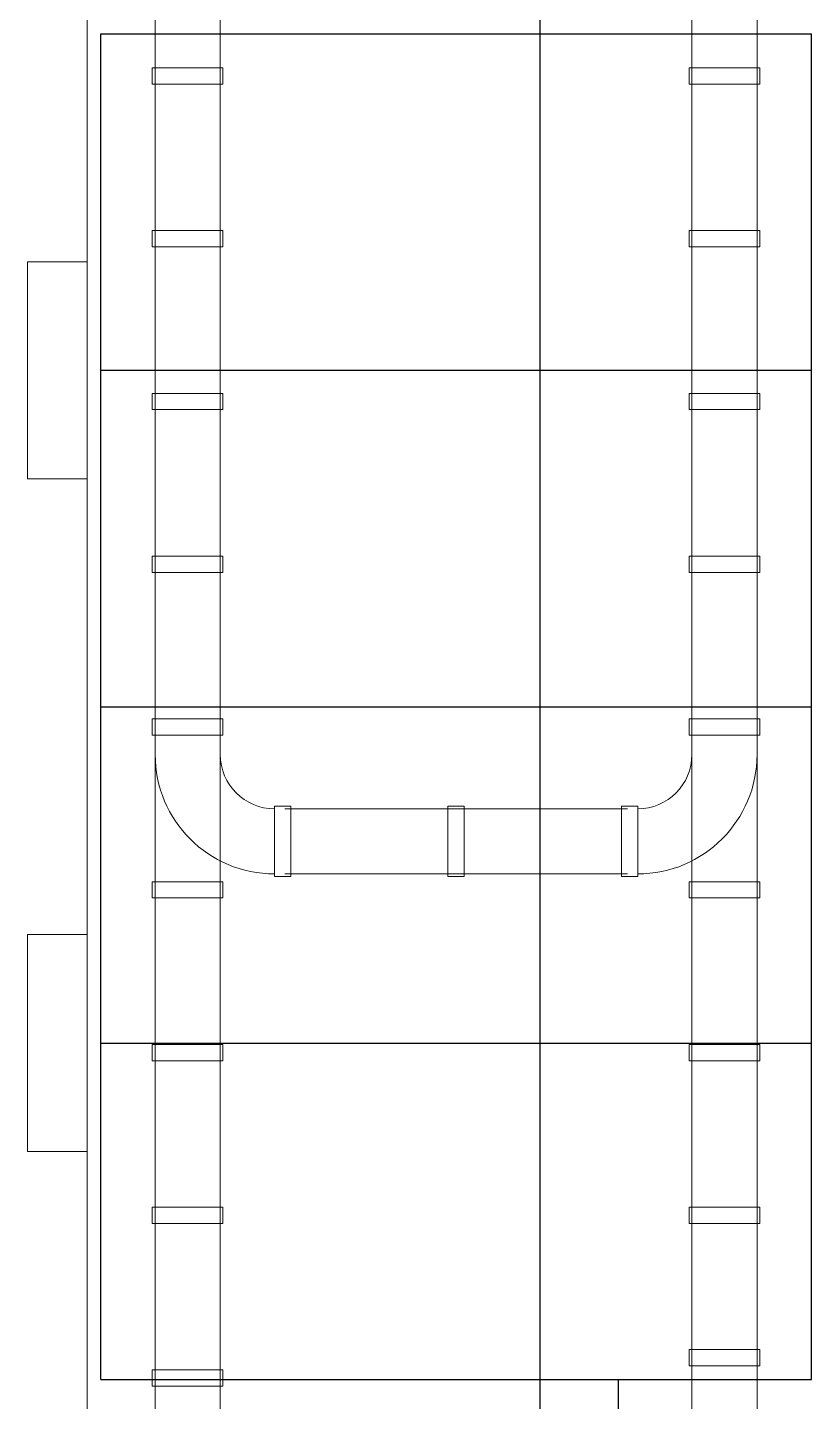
# Model space of a CAD drawing. Header units: millimetres. Extents: x -108 to 351, y -17 to 192.
# Drawn here: x 280.24 to 294.69, y 102.04 to 127.37 of the extents above; entities that cross this region are included whole.
import ezdxf

# ---------------------------------------------------------------- set-up
doc = ezdxf.new("R2010")
doc.units = ezdxf.units.MM
doc.layers.add('as', color=1, linetype='Continuous', plot=False)
doc.layers.add('ATAP', color=3, linetype='Continuous', lineweight=20)

msp = doc.modelspace()

# ---------------------------------------------------------------- linework, layer by layer
at = {"layer": 'as'}
for p, q in [((289.68958, 99.94737), (289.68958, 129.74737)), ((281.58958, 127.24737), (294.68958, 127.24737)), ((281.58958, 102.44737), (281.58958, 127.24737)), ((294.68958, 102.44737), (294.68958, 127.24737)), ((281.58958, 121.04737), (294.68958, 121.04737)), ((281.58958, 114.84737), (294.68958, 114.84737)), ((281.58958, 108.64737), (294.68958, 108.64737)), ((281.58958, 102.44737), (294.68958, 102.44737)), ((291.13458, 94.44737), (291.13458, 102.44737))]:
    msp.add_line(p, q, dxfattribs=at)
at = {"layer": 'ATAP'}
for p, q in [((281.33958, 129.49737), (281.33958, 100.19737)), ((282.59355, 129.58737), (282.59355, 100.10737)), ((283.79355, 129.58737), (283.79355, 100.10737)), ((292.48561, 129.59737), (292.48561, 100.09737)), ((293.68561, 129.59737), (293.68561, 100.09737)), ((284.98105, 112.9653), (291.29811, 112.9653)), ((284.98105, 111.7653), (291.29811, 111.7653))]:
    msp.add_line(p, q, dxfattribs=at)
for points in [[(282.53843, 126.32248), (283.83843, 126.32248), (283.83843, 126.62248), (282.53843, 126.62248)], [(292.43561, 126.32248), (293.73561, 126.32248), (293.73561, 126.62248), (292.43561, 126.62248)], [(282.53843, 123.32248), (283.83843, 123.32248), (283.83843, 123.62248), (282.53843, 123.62248)], [(292.43561, 123.32248), (293.73561, 123.32248), (293.73561, 123.62248), (292.43561, 123.62248)], [(282.53843, 120.32248), (283.83843, 120.32248), (283.83843, 120.62248), (282.53843, 120.62248)], [(292.43561, 120.32248), (293.73561, 120.32248), (293.73561, 120.62248), (292.43561, 120.62248)], [(282.53843, 117.32248), (283.83843, 117.32248), (283.83843, 117.62248), (282.53843, 117.62248)], [(292.43561, 117.32248), (293.73561, 117.32248), (293.73561, 117.62248), (292.43561, 117.62248)], [(282.53843, 114.32248), (283.83843, 114.32248), (283.83843, 114.62248), (282.53843, 114.62248)], [(292.43561, 114.32248), (293.73561, 114.32248), (293.73561, 114.62248), (292.43561, 114.62248)], [(285.09355, 111.7153), (285.09355, 113.0153), (284.79355, 113.0153), (284.79355, 111.7153)], [(288.28958, 111.7153), (288.28958, 113.0153), (287.98958, 113.0153), (287.98958, 111.7153)], [(291.48561, 111.7153), (291.48561, 113.0153), (291.18561, 113.0153), (291.18561, 111.7153)], [(282.53843, 111.32248), (283.83843, 111.32248), (283.83843, 111.62248), (282.53843, 111.62248)], [(292.43561, 111.32248), (293.73561, 111.32248), (293.73561, 111.62248), (292.43561, 111.62248)], [(282.53843, 108.32248), (283.83843, 108.32248), (283.83843, 108.62248), (282.53843, 108.62248)], [(292.43561, 108.32248), (293.73561, 108.32248), (293.73561, 108.62248), (292.43561, 108.62248)], [(282.53843, 105.32248), (283.83843, 105.32248), (283.83843, 105.62248), (282.53843, 105.62248)], [(292.43561, 105.32248), (293.73561, 105.32248), (293.73561, 105.62248), (292.43561, 105.62248)], [(292.43561, 102.69737), (293.73561, 102.69737), (293.73561, 102.99737), (292.43561, 102.99737)], [(282.53843, 102.32248), (283.83843, 102.32248), (283.83843, 102.62248), (282.53843, 102.62248)]]:
    msp.add_lwpolyline(points, close=True, dxfattribs=at)
for points in [[(281.33958, 123.04737), (280.23994, 123.04737), (280.23994, 119.04737), (281.33958, 119.04737)], [(281.33958, 110.64737), (280.23994, 110.64737), (280.23994, 106.64737), (281.33958, 106.64737)]]:
    msp.add_lwpolyline(points, dxfattribs=at)
for centre, radius, start, end in [((284.79355, 113.9653), 2.2, 180, 270), ((284.79355, 113.9653), 1, 180, 270), ((291.48561, 113.9653), 2.2, 270, 0), ((291.48561, 113.9653), 1, 270, 0)]:
    msp.add_arc(centre, radius, start, end, dxfattribs=at)

doc.saveas('drawing.dxf')
